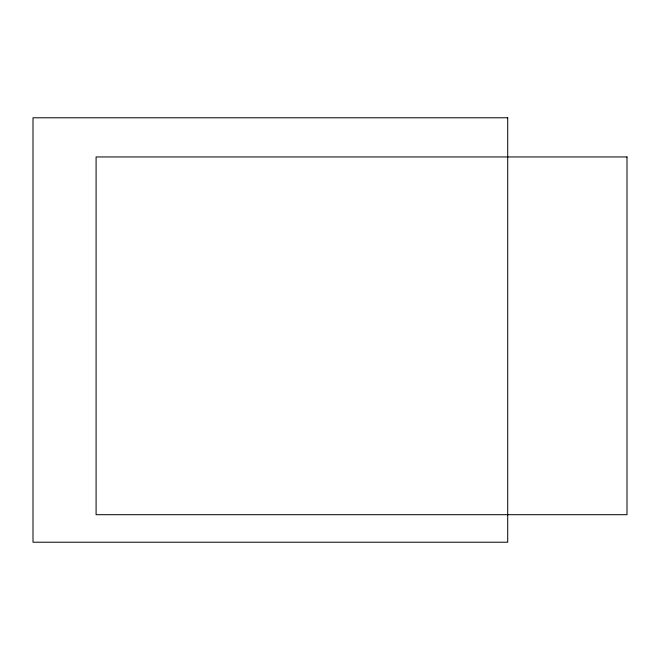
<?xml version="1.0" encoding="UTF-8"?>
<svg xmlns="http://www.w3.org/2000/svg" width="660" height="660" viewBox="0 0 660 660"><rect width="100%" height="100%" fill="white"/><g stroke="black" fill="none" stroke-linecap="round" stroke-linejoin="round"><path stroke-width="0.99" d="M507.713 117.785L33 117.785L33 542.215L507.713 542.215L507.713 117.785M627 156.948L96.088 156.948L96.088 514.693L627 514.693L627 156.948"/></g></svg>
